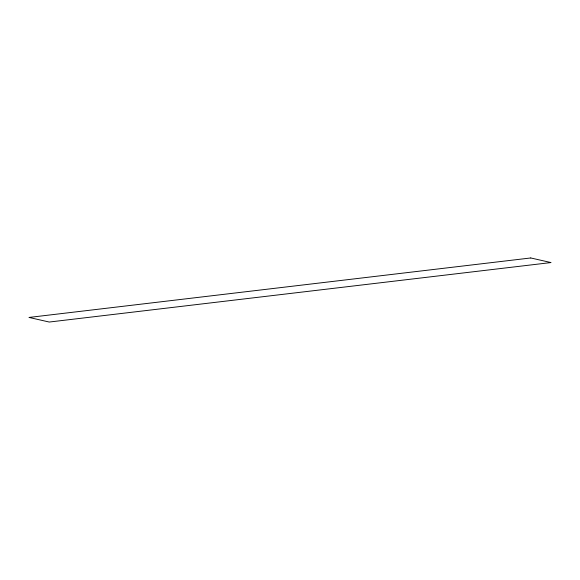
<?xml version="1.0" encoding="UTF-8"?>
<svg xmlns="http://www.w3.org/2000/svg" width="580" height="580" viewBox="0 0 580 580"><rect width="100%" height="100%" fill="white"/><g stroke="black" fill="none" stroke-linecap="round" stroke-linejoin="round"><path stroke-width="0.87" d="M530.751 257.962L29 317.441L49.249 322.038L551 262.559L530.751 257.962"/></g></svg>
